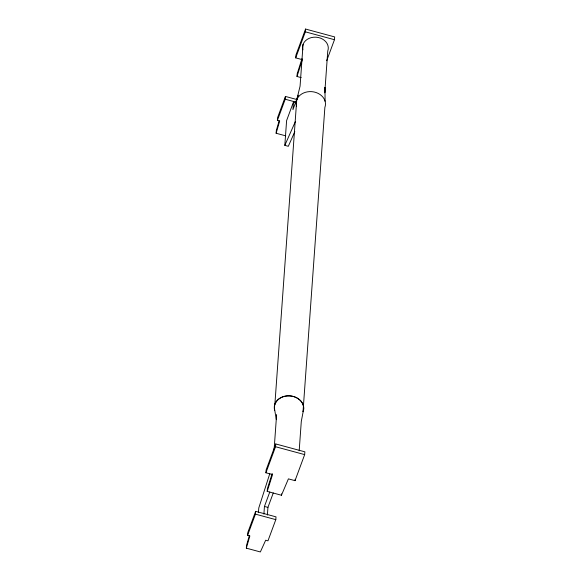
<?xml version="1.0" encoding="UTF-8"?>
<svg xmlns="http://www.w3.org/2000/svg" width="581" height="581" viewBox="0 0 581 581"><rect width="100%" height="100%" fill="white"/><g stroke="black" fill="none" stroke-linecap="round" stroke-linejoin="round"><path stroke-width="0.87" d="M276.403 419.438L276.6 414.754L274.116 449.418M246.337 548.159L249.866 535.936L247.593 535.319L247.796 532.537L255.633 511.345L276.004 516.858L275.808 519.646L267.964 540.831L265.684 540.214L260.353 551.95L246.337 548.159L246.54 545.377L249.365 535.595M285.772 135.86L276.135 133.26L276.338 130.471L279.163 120.695M276.135 133.26L279.672 121.03L277.384 120.412L277.58 117.631L285.424 96.439L297.305 99.656M277.384 120.412L285.22 99.228L285.424 96.439M247.593 535.319L255.437 514.134L255.633 511.345M258.465 512.391L258.785 507.968L269.78 473.689M294.821 131.633L288.314 146.303L284.821 145.359L286.6 120.608L293.485 101.98L296.107 102.692M267.209 491.395L272.533 474.575L265.909 472.781L266.113 470L275.743 443.949L304.865 451.829L304.662 454.618L295.032 480.661L288.408 478.867L281.451 495.244L267.209 491.395L267.413 488.606L272.198 473.471M301.198 77.622L297.007 76.489L302.331 59.669L295.707 57.882L295.911 55.093L305.548 29.05L334.663 36.93L334.46 39.711L326.696 60.714M263.897 514.105L264.442 506.443L269.787 491.998M293.485 101.98L292.94 109.642L298.278 95.197M297.007 76.489L297.211 73.707L301.997 58.572M274.893 404.071L296.738 99.852L300.072 86.141L303.071 44.374M267.391 515.049L267.935 507.387L273.281 492.942M265.909 472.781L275.547 446.738L275.743 443.949M295.707 57.882L305.345 31.832L305.548 29.05M281.451 495.244L281.553 493.857M295.032 480.661L295.126 479.267M299.186 450.762L301.292 421.436L303.151 411.711A14.699 12.041 4.1 0 0 289.534 395.872A14.699 12.041 4.1 0 0 274.791 410.331L276.244 419.395M284.821 145.359L295.301 121.727M305.345 31.832L334.46 39.711M285.22 99.228L296.252 102.212M275.547 446.738L304.662 454.618M264.442 506.443L267.935 507.387M255.437 514.134L275.808 519.646M325.099 101.232L324.946 87.361L324.764 92.822L327.764 51.048A12.905 10.574 4.1 0 0 315.803 37.177A12.905 10.574 4.1 0 0 302.839 49.828M296.506 106.083A14.699 12.041 4.1 0 1 296.114 103.403M296.274 101.573A14.699 12.041 4.1 0 1 313.987 91.965A14.699 12.041 4.1 0 1 324.866 107.463L303.021 411.675A14.699 12.041 4.1 0 0 289.411 395.835A14.699 12.041 4.1 0 0 274.66 410.302"/></g></svg>
